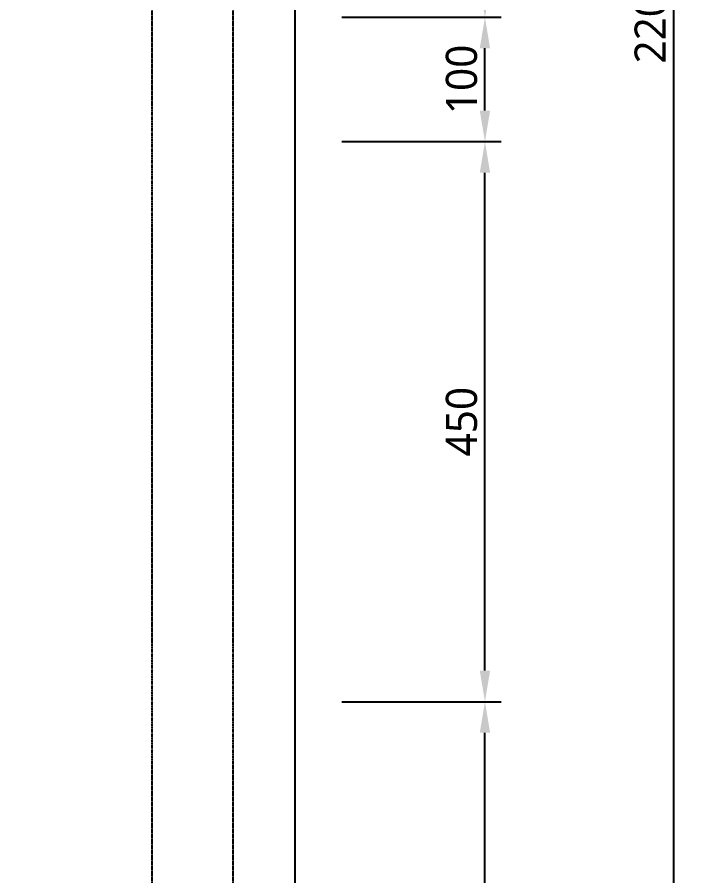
# Model space of a CAD drawing. Header units: millimetres. Extents: x -9013 to 516, y -36629 to 6082.
# Drawn here: x -5935 to -5395, y -9763 to -9073 of the extents above; entities that cross this region are included whole.
import ezdxf

# ---------------------------------------------------------------- set-up
doc = ezdxf.new("R2010")
doc.units = ezdxf.units.MM
doc.header["$LTSCALE"] = 0.05
doc.linetypes.add('CENTER2', pattern=[28.575, 19.05, -3.175, 3.175, -3.175])
doc.layers.get('0').update_dxf_attribs({"lineweight": 18})
doc.layers.get('Defpoints').update_dxf_attribs({"color": 140, "lineweight": 18})
doc.layers.add('1CO', color=4, linetype='Continuous')
doc.layers.add('HWAT___5CS', color=3, linetype='CENTER2')
doc.styles.add('trebuchet_MS', font='trebuc.ttf')
doc.dimstyles.new('MGP', dxfattribs={"dimtxt": 2.5, "dimasz": 2.5, "dimexe": 1.25, "dimexo": 0.625, "dimtad": 1, "dimdec": 0, "dimtxsty": 'trebuchet_MS', "dimcen": 2.5, "dimclrt": 7, "dimadec": 0, "dimazin": 0, "dimtfac": 1, "dimtdec": 0, "dimtmove": 0, "dimatfit": 3, "dimfxl": 1.148294, "dimfxlon": 1, "dimarcsym": 2})

# ---------------------------------------------------------------- blocks, each defined once
blk = doc.blocks.new('*D778')
at = {"color": 0, "lineweight": -2, "transparency": 16777216}
for p, q in [((-5674.34, -9172.81), (-5546.51, -9172.81)), ((-5559.51, -9597.81), (-5559.51, -9197.81)), ((-5674.34, -9622.81), (-5546.51, -9622.81))]:
    blk.add_line(p, q, dxfattribs=at)
at = {"color": 0, "transparency": 16777216}
for points in [[(-5563.68, -9197.81), (-5555.35, -9197.81), (-5559.51, -9172.81)], [(-5563.68, -9597.81), (-5555.35, -9597.81), (-5559.51, -9622.81)]]:
    blk.add_solid(points, dxfattribs=at)
at = {"layer": 'Defpoints', "color": 0, "transparency": 16777216}
for p in [(-5832.14, -9172.81), (-5559.51, -9172.81), (-5832.14, -9622.81)]:
    blk.add_point(p, dxfattribs=at)
at = {"color": 7, "transparency": 16777216, "insert": (-5578.23, -9397.81), "char_height": 25, "attachment_point": 5, "rotation": 90, "style": 'trebuchet_MS'}
blk.add_mtext('450', dxfattribs=at)
blk = doc.blocks.new('*D779')
at = {"color": 0, "lineweight": -2, "transparency": 16777216}
for p, q in [((-5674.34, -9072.81), (-5546.51, -9072.81)), ((-5559.51, -9147.81), (-5559.51, -9097.81)), ((-5674.34, -9172.81), (-5546.51, -9172.81))]:
    blk.add_line(p, q, dxfattribs=at)
at = {"color": 0, "transparency": 16777216}
for points in [[(-5563.68, -9097.81), (-5555.35, -9097.81), (-5559.51, -9072.81)], [(-5563.68, -9147.81), (-5555.35, -9147.81), (-5559.51, -9172.81)]]:
    blk.add_solid(points, dxfattribs=at)
at = {"layer": 'Defpoints', "color": 0, "transparency": 16777216}
for p in [(-5926.81, -9072.81), (-5559.51, -9072.81), (-5832.14, -9172.81)]:
    blk.add_point(p, dxfattribs=at)
at = {"color": 7, "transparency": 16777216, "insert": (-5578.23, -9122.81), "char_height": 25, "attachment_point": 5, "rotation": 90, "style": 'trebuchet_MS'}
blk.add_mtext('100', dxfattribs=at)
blk = doc.blocks.new('*D780')
at = {"color": 0, "lineweight": -2, "transparency": 16777216}
for p, q in [((-5674.34, -8622.81), (-5546.51, -8622.81)), ((-5559.51, -9047.81), (-5559.51, -8647.81)), ((-5674.34, -9072.81), (-5546.51, -9072.81))]:
    blk.add_line(p, q, dxfattribs=at)
at = {"color": 0, "transparency": 16777216}
for points in [[(-5563.68, -8647.81), (-5555.35, -8647.81), (-5559.51, -8622.81)], [(-5563.68, -9047.81), (-5555.35, -9047.81), (-5559.51, -9072.81)]]:
    blk.add_solid(points, dxfattribs=at)
at = {"layer": 'Defpoints', "color": 0, "transparency": 16777216}
for p in [(-5926.81, -8622.81), (-5559.51, -8622.81), (-5926.81, -9072.81)]:
    blk.add_point(p, dxfattribs=at)
at = {"color": 7, "transparency": 16777216, "insert": (-5578.23, -8847.81), "char_height": 25, "attachment_point": 5, "rotation": 90, "style": 'trebuchet_MS'}
blk.add_mtext('450', dxfattribs=at)
blk = doc.blocks.new('*D781')
at = {"color": 0, "lineweight": -2, "transparency": 16777216}
for p, q in [((-5522.83, -7972.81), (-5395, -7972.81)), ((-5408, -7997.81), (-5408, -10147.81)), ((-5522.83, -10172.81), (-5395, -10172.81))]:
    blk.add_line(p, q, dxfattribs=at)
at = {"color": 0, "transparency": 16777216}
for points in [[(-5412.17, -7997.81), (-5403.83, -7997.81), (-5408, -7972.81)], [(-5412.17, -10147.81), (-5403.83, -10147.81), (-5408, -10172.81)]]:
    blk.add_solid(points, dxfattribs=at)
at = {"layer": 'Defpoints', "color": 0, "transparency": 16777216}
for p in [(-6028.98, -7972.81), (-5775.68, -10172.81), (-5408, -10172.81)]:
    blk.add_point(p, dxfattribs=at)
at = {"color": 7, "transparency": 16777216, "insert": (-5426.72, -9072.81), "char_height": 25, "attachment_point": 5, "rotation": 90, "style": 'trebuchet_MS'}
blk.add_mtext('2200', dxfattribs=at)
blk = doc.blocks.new('*D810')
at = {"color": 0, "lineweight": -2, "transparency": 16777216}
for p, q in [((-5662.23, -9622.81), (-5546.51, -9622.81)), ((-5559.51, -9947.81), (-5559.51, -9647.81)), ((-5674.34, -9972.81), (-5546.51, -9972.81))]:
    blk.add_line(p, q, dxfattribs=at)
at = {"color": 0, "transparency": 16777216}
for points in [[(-5563.68, -9647.81), (-5555.35, -9647.81), (-5559.51, -9622.81)], [(-5563.68, -9947.81), (-5555.35, -9947.81), (-5559.51, -9972.81)]]:
    blk.add_solid(points, dxfattribs=at)
at = {"layer": 'Defpoints', "color": 0, "transparency": 16777216}
for p in [(-5668.23, -9622.81), (-5559.51, -9622.81), (-5892.86, -9972.81)]:
    blk.add_point(p, dxfattribs=at)
at = {"color": 7, "transparency": 16777216, "insert": (-5578.23, -9797.81), "char_height": 25, "attachment_point": 5, "rotation": 90, "style": 'trebuchet_MS'}
blk.add_mtext('350', dxfattribs=at)

msp = doc.modelspace()

# ---------------------------------------------------------------- linework, layer by layer
at = {"layer": '1CO'}
msp.add_line((-5711.81, -10172.81), (-5711.81, -7972.81), dxfattribs=at)
at = {"layer": 'HWAT___5CS', "color": 2}
for p, q in [((-5826.81, -10172.81), (-5826.81, -7972.81)), ((-5761.81, -10172.81), (-5761.81, -7972.81))]:
    msp.add_line(p, q, dxfattribs=at)

# ---------------------------------------------------------------- dimensions: what is measured, and where the dimension line sits
for base, p1, p2, picture, middle in [((-5408, -10172.81), (-6028.98, -7972.81), (-5775.68, -10172.81), '*D781', (-5426.72, -9072.81)), ((-5559.51, -8622.81), (-5926.81, -9072.81), (-5926.81, -8622.81), '*D780', (-5578.23, -8847.81)), ((-5559.51, -9072.81), (-5832.14, -9172.81), (-5926.81, -9072.81), '*D779', (-5578.23, -9122.81)), ((-5559.51, -9172.81), (-5832.14, -9622.81), (-5832.14, -9172.81), '*D778', (-5578.23, -9397.81)), ((-5559.51, -9622.81), (-5892.86, -9972.81), (-5668.23, -9622.81), '*D810', (-5578.23, -9797.81))]:
    dim = msp.add_linear_dim(base=base, p1=p1, p2=p2, angle=90, dimstyle='MGP', override={"dimscale": 100, "dimtxt": 0.25, "dimasz": 0.25, "dimexe": 0.13, "dimexo": 0.06, "dimgap": 0.06, "dimarcsym": 1})
    dim.commit()
    dim.dimension.update_dxf_attribs({"geometry": picture, "text_midpoint": middle})

doc.saveas('drawing.dxf')
